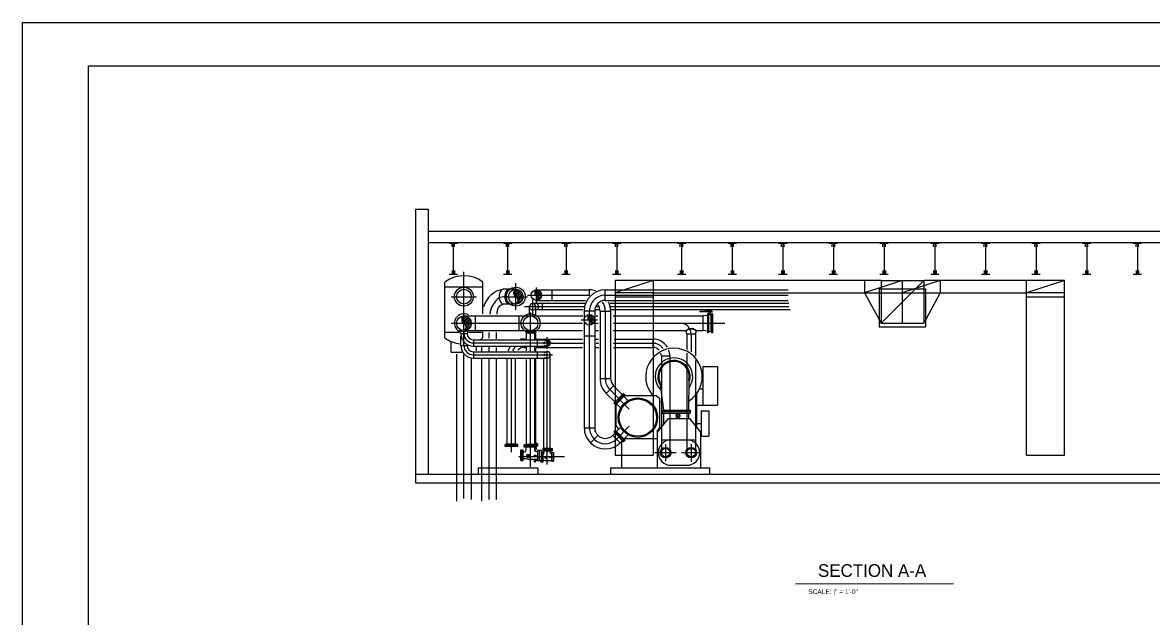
# Model space of a CAD drawing. Extents: x 0 to 3462, y 0 to 2308.
# Drawn here: x 1731 to 2804, y 1742 to 2308 of the extents above; entities that cross this region are included whole.
import ezdxf
from ezdxf.enums import TextEntityAlignment as Align

# ---------------------------------------------------------------- set-up
doc = ezdxf.new("R2010")
doc.units = 0
doc.header["$LTSCALE"] = 15
for name, pattern in [('CENTER2', [0]), ('DASHED', [0]), ('HIDDEN', [0])]:
    doc.linetypes.add(name, pattern=pattern)
doc.layers.get('0').update_dxf_attribs({"linetype": 'CONTINUOUS'})
for name, color, linetype in [('AWALL', 8, 'CONTINUOUS'), ('CHWS', 3, 'CONTINUOUS'), ('CL', 9, 'CENTER2'), ('CWS', 5, 'CONTINUOUS'), ('DUCT', 9, 'DASHED'), ('HRP', 6, 'CONTINUOUS'), ('INSUL', 241, 'HIDDEN'), ('MEQUIP', 4, 'CONTINUOUS'), ('PIPEDIM', 10, 'CONTINUOUS'), ('TITLEBLK', 7, 'CONTINUOUS')]:
    doc.layers.add(name, color=color, linetype=linetype)
doc.styles.get("Standard").update_dxf_attribs({"font": 'HAND1.SHX'})

msp = doc.modelspace()

# ---------------------------------------------------------------- linework, layer by layer
at = {"color": 0}
for p, q in [((2196.7, 2051.1), (2198.9, 2053.3)), ((2197, 2049.7), (2198.9, 2051.5)), ((2198.9, 2053.3), (2200.1, 2054.5)), ((2198.9, 2051.5), (2201.5, 2054.1)), ((2198.9, 2049.8), (2202.6, 2053.5)), ((2198.9, 2048), (2203.6, 2052.8)), ((2200.3, 2047.6), (2204.5, 2051.8)), ((2202, 2047.6), (2205.2, 2050.7)), ((2216.9, 2051.5), (2218.4, 2050)), ((2217.3, 2052.9), (2218.4, 2051.8)), ((2218.1, 2053.9), (2218.4, 2053.5)), ((2218.4, 2053.5), (2222.9, 2049)), ((2218.4, 2051.8), (2221.2, 2049)), ((2218.4, 2050), (2219.4, 2049)), ((2219.9, 2053.8), (2223.2, 2050.5)), ((2197.7, 2048.6), (2198.9, 2049.8)), ((2198.6, 2047.7), (2198.9, 2048)), ((2199.7, 2047.1), (2200.3, 2047.6)), ((2200.5, 2046.1), (2202, 2047.6)), ((2200.5, 2040.8), (2205.7, 2046)), ((2200.9, 2042.9), (2205.6, 2047.6)), ((2201, 2044.8), (2203.8, 2047.6)), ((2203.8, 2047.6), (2205.6, 2049.4)), ((2205.6, 2047.6), (2205.9, 2047.9)), ((2218.8, 2044.3), (2219.1, 2044.1)), ((2219.4, 2049), (2222.4, 2046)), ((2219.6, 2045.3), (2220.4, 2044.5)), ((2219.9, 2046.7), (2221.5, 2045.1)), ((2221.2, 2049), (2223.1, 2047.1)), ((2222.9, 2049), (2223.4, 2048.6)), ((2149.6, 2028.1), (2150.8, 2029.3)), ((2149.6, 2026.3), (2152.2, 2028.9)), ((2267.6, 2029.5), (2268.8, 2028.3)), ((2268.4, 2030.4), (2268.8, 2030.1)), ((2268.8, 2030.1), (2273.2, 2025.6)), ((2270.2, 2030.4), (2273.5, 2027.1)), ((2147.5, 2025.9), (2149.6, 2028.1)), ((2147.7, 2024.4), (2149.6, 2026.3)), ((2148.4, 2023.3), (2149.6, 2024.5)), ((2149.4, 2022.5), (2149.6, 2022.7)), ((2149.6, 2024.5), (2153.4, 2028.3)), ((2149.6, 2022.7), (2154.4, 2027.5)), ((2150.4, 2021.8), (2151, 2022.4)), ((2151, 2022.4), (2155.2, 2026.6)), ((2151.2, 2020.8), (2152.8, 2022.4)), ((2151.3, 2015.6), (2156.4, 2020.7)), ((2151.6, 2017.7), (2156.3, 2022.4)), ((2151.7, 2019.6), (2154.5, 2022.4)), ((2152.8, 2022.4), (2155.9, 2025.5)), ((2154.5, 2022.4), (2156.4, 2024.2)), ((2156.3, 2022.4), (2156.6, 2022.7)), ((2267.2, 2028.1), (2268.8, 2026.6)), ((2268.8, 2028.3), (2271.5, 2025.6)), ((2268.8, 2026.6), (2269.7, 2025.6)), ((2269.2, 2020.9), (2269.4, 2020.6)), ((2269.7, 2025.6), (2272.7, 2022.6)), ((2270, 2021.8), (2270.8, 2021)), ((2270.3, 2023.3), (2271.9, 2021.7)), ((2271.5, 2025.6), (2273.4, 2023.7)), ((2273.2, 2025.6), (2273.7, 2025.1)), ((2227.9, 2004.5), (2228.6, 2005.3)), ((2228.6, 2005.3), (2229.8, 2006.4)), ((2228.7, 2003.6), (2228.8, 2003.7)), ((2228.8, 2003.7), (2230.8, 2005.7)), ((2229.4, 2000.8), (2231.5, 2002.8)), ((2229.5, 2002.6), (2230.6, 2003.7)), ((2230.6, 2003.7), (2231.5, 2004.6))]:
    msp.add_line(p, q, dxfattribs=at)
for centre, radius, start, end in [((2200.7, 2051.1), 3.92, 116.7399, 243.2601), ((2219.7, 2051.5), 2.82, 117.4075, 242.5925), ((2197.2, 2044.1), 3.9, 296.321, 63.679), ((2217.1, 2046.5), 2.82, 297.4075, 62.5925), ((2151.4, 2025.9), 3.92, 116.7399, 243.2601), ((2270, 2028.1), 2.82, 117.4075, 242.5925), ((2147.9, 2018.9), 3.9, 296.321, 63.679), ((2267.5, 2023.1), 2.82, 297.4075, 62.5925), ((2229.4, 2005.2), 1.71, 118.5371, 241.4629), ((2227.8, 2002.2), 1.71, 298.5371, 61.4629)]:
    msp.add_arc(centre, radius, start, end, dxfattribs=at)
at = {"layer": 'AWALL', "color": 0}
for p, q in [((2103.7, 2130.5), (2103.7, 1870.9)), ((2103.7, 2130.5), (2115.8, 2130.5)), ((2115.8, 2130.5), (2115.8, 1879.1)), ((2115.8, 2109.9), (3053.3, 2109.9)), ((2115.8, 2099.1), (3053.3, 2099.1)), ((2135.5, 2098.4), (2143.4, 2098.4)), ((2138.3, 2094.9), (2138.3, 2098.4)), ((2139.5, 2098.4), (2139.5, 2069.1)), ((2140.6, 2094.9), (2140.6, 2098.4)), ((2187.1, 2098.4), (2195, 2098.4)), ((2189.9, 2094.9), (2189.9, 2098.4)), ((2191, 2098.4), (2191, 2069.1)), ((2192.2, 2094.9), (2192.2, 2098.4)), ((2242.6, 2098.4), (2250.5, 2098.4)), ((2245.4, 2094.9), (2245.4, 2098.4)), ((2246.5, 2098.4), (2246.5, 2069.1)), ((2247.7, 2094.9), (2247.7, 2098.4)), ((2290.6, 2098.4), (2298.6, 2098.4)), ((2293.4, 2094.9), (2293.4, 2098.4)), ((2294.6, 2098.4), (2294.6, 2069.1)), ((2295.8, 2094.9), (2295.8, 2098.4)), ((2352.2, 2098.4), (2360.1, 2098.4)), ((2355, 2094.9), (2355, 2098.4)), ((2356.1, 2098.4), (2356.1, 2069.1)), ((2357.3, 2094.9), (2357.3, 2098.4)), ((2400.3, 2098.4), (2408.2, 2098.4)), ((2403.1, 2094.9), (2403.1, 2098.4)), ((2404.2, 2098.4), (2404.2, 2069.1)), ((2405.4, 2094.9), (2405.4, 2098.4)), ((2448.3, 2098.4), (2456.3, 2098.4)), ((2451.1, 2094.9), (2451.1, 2098.4)), ((2452.3, 2098.4), (2452.3, 2069.1)), ((2453.5, 2094.9), (2453.5, 2098.4)), ((2496.4, 2098.4), (2504.3, 2098.4)), ((2499.2, 2094.9), (2499.2, 2098.4)), ((2500.4, 2098.4), (2500.4, 2069.1)), ((2501.5, 2094.9), (2501.5, 2098.4)), ((2544.5, 2098.4), (2552.4, 2098.4)), ((2547.3, 2094.9), (2547.3, 2098.4)), ((2548.5, 2098.4), (2548.5, 2069.1)), ((2549.6, 2094.9), (2549.6, 2098.4)), ((2592.6, 2098.4), (2600.5, 2098.4)), ((2595.4, 2094.9), (2595.4, 2098.4)), ((2596.5, 2098.4), (2596.5, 2069.1)), ((2597.7, 2094.9), (2597.7, 2098.4)), ((2640.7, 2098.4), (2648.6, 2098.4)), ((2643.5, 2094.9), (2643.5, 2098.4)), ((2644.6, 2098.4), (2644.6, 2069.1)), ((2645.8, 2094.9), (2645.8, 2098.4)), ((2688.7, 2098.4), (2696.6, 2098.4)), ((2691.5, 2094.9), (2691.5, 2098.4)), ((2692.7, 2098.4), (2692.7, 2069.1)), ((2693.8, 2094.9), (2693.8, 2098.4)), ((2736.8, 2098.4), (2744.7, 2098.4)), ((2739.6, 2094.9), (2739.6, 2098.4)), ((2740.8, 2098.4), (2740.8, 2069.1)), ((2741.9, 2094.9), (2741.9, 2098.4)), ((2784.9, 2098.4), (2792.8, 2098.4)), ((2787.7, 2094.9), (2787.7, 2098.4)), ((2788.8, 2098.4), (2788.8, 2069.1)), ((2790, 2094.9), (2790, 2098.4)), ((2138.3, 2072.6), (2138.3, 2069.1)), ((2140.6, 2072.6), (2140.6, 2069.1)), ((2189.9, 2072.6), (2189.9, 2069.1)), ((2192.2, 2072.6), (2192.2, 2069.1)), ((2245.4, 2072.6), (2245.4, 2069.1)), ((2247.7, 2072.6), (2247.7, 2069.1)), ((2293.4, 2072.6), (2293.4, 2069.1)), ((2295.8, 2072.6), (2295.8, 2069.1)), ((2355, 2072.6), (2355, 2069.1)), ((2357.3, 2072.6), (2357.3, 2069.1)), ((2403.1, 2072.6), (2403.1, 2069.1)), ((2405.4, 2072.6), (2405.4, 2069.1)), ((2451.1, 2072.6), (2451.1, 2069.1)), ((2453.5, 2072.6), (2453.5, 2069.1)), ((2499.2, 2072.6), (2499.2, 2069.1)), ((2501.5, 2072.6), (2501.5, 2069.1)), ((2547.3, 2072.6), (2547.3, 2069.1)), ((2549.6, 2072.6), (2549.6, 2069.1)), ((2595.4, 2072.6), (2595.4, 2069.1)), ((2597.7, 2072.6), (2597.7, 2069.1)), ((2643.5, 2072.6), (2643.5, 2069.1)), ((2645.8, 2072.6), (2645.8, 2069.1)), ((2691.5, 2072.6), (2691.5, 2069.1)), ((2693.8, 2072.6), (2693.8, 2069.1)), ((2739.6, 2072.6), (2739.6, 2069.1)), ((2741.9, 2072.6), (2741.9, 2069.1)), ((2787.7, 2072.6), (2787.7, 2069.1)), ((2790, 2072.6), (2790, 2069.1)), ((2135.5, 2069.1), (2143.4, 2069.1)), ((2187.1, 2069.1), (2195, 2069.1)), ((2242.6, 2069.1), (2250.5, 2069.1)), ((2290.6, 2069.1), (2298.6, 2069.1)), ((2352.2, 2069.1), (2360.1, 2069.1)), ((2400.3, 2069.1), (2408.2, 2069.1)), ((2448.3, 2069.1), (2456.3, 2069.1)), ((2496.4, 2069.1), (2504.3, 2069.1)), ((2544.5, 2069.1), (2552.4, 2069.1)), ((2565.7, 2063.1), (2565.7, 2022.6)), ((2592.6, 2069.1), (2600.5, 2069.1)), ((2640.7, 2069.1), (2648.6, 2069.1)), ((2688.7, 2069.1), (2696.6, 2069.1)), ((2736.8, 2069.1), (2744.7, 2069.1)), ((2784.9, 2069.1), (2792.8, 2069.1)), ((2543.7, 2055.1), (2543.7, 2019.1)), ((2543.7, 2055.1), (2587.7, 2055.1)), ((2587.7, 2055.1), (2587.7, 2019.1)), ((2543.7, 2019.1), (2587.7, 2019.1)), ((2103.7, 1879.1), (3065.3, 1879.1)), ((2163.6, 1885.1), (2219.7, 1885.1)), ((2163.6, 1879.1), (2163.6, 1885.1)), ((2163.6, 1879.1), (2219.7, 1879.1)), ((2219.7, 1885.1), (2219.7, 1879.1)), ((2288.6, 1885.1), (2382.8, 1885.1)), ((2288.6, 1885.1), (2288.6, 1879.1)), ((2382.8, 1885.1), (2382.8, 1879.1)), ((2103.7, 1870.9), (3065.3, 1870.9))]:
    msp.add_line(p, q, dxfattribs=at)
at = {"layer": 'CHWS', "color": 0}
for p, q in [((2131.6, 2008.5), (2131.6, 2061.5)), ((2167.6, 2031.2), (2167.6, 2061.5)), ((2131.6, 2057.1), (2167.6, 2057.1)), ((2198.9, 2054.6), (2187, 2054.6)), ((2198.9, 2040.6), (2187, 2040.6)), ((2149.6, 2029.4), (2262.5, 2029.4)), ((2160.6, 2015.4), (2160.6, 2029.4)), ((2275.2, 2029.4), (2276.8, 2029.4)), ((2291.2, 2029.4), (2376.7, 2029.4)), ((2373.7, 2033.7), (2383.8, 2034.6)), ((2373.7, 2033.2), (2373.7, 2033.7)), ((2385.4, 2033.2), (2373.7, 2033.2)), ((2380.7, 2029.8), (2376.7, 2029.4)), ((2376.7, 2015.4), (2376.7, 2029.4)), ((2380.7, 2031.4), (2380.7, 2013.4)), ((2381.7, 2031.4), (2380.7, 2031.4)), ((2381.5, 2033.5), (2384.7, 2033.5)), ((2381.5, 2032.9), (2381.5, 2033.5)), ((2384.7, 2032.9), (2381.5, 2032.9)), ((2381.7, 2031.4), (2381.7, 2013.4)), ((2381.9, 2014.4), (2381.9, 2030.7)), ((2382.7, 2030.7), (2381.9, 2030.7)), ((2382.7, 2030.7), (2382.7, 2032.9)), ((2383, 2030.5), (2382.7, 2030.7)), ((2383.4, 2030.7), (2383, 2030.5)), ((2383.1, 2030.5), (2383.1, 2032.9)), ((2383.4, 2030.7), (2383.4, 2032.9)), ((2384.2, 2030.7), (2383.4, 2030.7)), ((2383.8, 2034.6), (2385.4, 2033.2)), ((2384.2, 2014.4), (2384.2, 2030.7)), ((2384.6, 2031.4), (2384.6, 2013.4)), ((2385.6, 2031.4), (2384.6, 2031.4)), ((2384.7, 2033.5), (2384.7, 2032.9)), ((2385.6, 2031.4), (2385.6, 2013.4)), ((2131.6, 2013.8), (2145.1, 2013.8)), ((2149.6, 2015.4), (2262.2, 2015.4)), ((2154.2, 2013.8), (2167.6, 2013.8)), ((2167.6, 2008.5), (2167.6, 2014.2)), ((2180.4, 2007.7), (2180.4, 2013.7)), ((2206.7, 2007.4), (2206.7, 2006.9)), ((2206.7, 2007.4), (2208.1, 2007.4)), ((2208.8, 2013.2), (2208.3, 2015.2)), ((2208.8, 2013.2), (2217.1, 2013.2)), ((2208.9, 2007.3), (2208.9, 2013.2)), ((2216.9, 2007.3), (2216.9, 2013.2)), ((2217.1, 2013.2), (2217.6, 2015.2)), ((2217.9, 2007.4), (2262.2, 2007.4)), ((2274.8, 2015.4), (2277.3, 2015.4)), ((2274.8, 2007.4), (2277.3, 2007.4)), ((2291.2, 2015.4), (2360.6, 2015.4)), ((2292.1, 2007.4), (2329, 2007.4)), ((2329, 2007.4), (2329, 1999.4)), ((2360.5, 2015.2), (2360.9, 2015.9)), ((2361.2, 2012.2), (2360.5, 2015.2)), ((2361.2, 2012.2), (2369.4, 2012.2)), ((2369.4, 2012.2), (2370.2, 2015.2)), ((2370.2, 2015.2), (2369.7, 2015.9)), ((2370.1, 2015.4), (2376.7, 2015.4)), ((2380.7, 2014.9), (2376.7, 2015.4)), ((2381.7, 2013.4), (2380.7, 2013.4)), ((2384.2, 2014.4), (2381.9, 2014.4)), ((2385.6, 2013.4), (2384.6, 2013.4)), ((2137.6, 1995), (2137.6, 2005)), ((2161.6, 1996.1), (2161.6, 2000)), ((2166.4, 2000.2), (2166.4, 1996)), ((2180.4, 1996), (2180.4, 1999.5)), ((2206.7, 2000.2), (2206.7, 1999.4)), ((2206.7, 1999.4), (2208.2, 1999.4)), ((2208.9, 1996.2), (2208.9, 2000.1)), ((2216.9, 1996.3), (2216.9, 2000)), ((2217.9, 1999.4), (2262, 1999.4)), ((2274.8, 1999.4), (2277.5, 1999.4)), ((2291.7, 1999.4), (2329, 1999.4)), ((2137.6, 1995), (2147.8, 1995)), ((2142.6, 1993), (2142.6, 1853.5)), ((2156.6, 1988.8), (2156.6, 1855)), ((2166.4, 1988.6), (2166.4, 1853.5)), ((2180.4, 1855), (2180.4, 1988.6)), ((2190.7, 1908.1), (2190.7, 1988.7)), ((2198.7, 1908.1), (2198.7, 1988.7)), ((2208.9, 1907.6), (2208.9, 1988)), ((2216.9, 1907.6), (2216.9, 1988.4)), ((2188.7, 1906.4), (2188.7, 1907.4)), ((2200.7, 1907.4), (2188.7, 1907.4)), ((2200.7, 1906.4), (2188.7, 1906.4)), ((2200.7, 1906.4), (2188.7, 1906.4)), ((2188.7, 1905.4), (2188.7, 1906.4)), ((2200.7, 1905.4), (2188.7, 1905.4)), ((2190.7, 1908.1), (2190.4, 1907.4)), ((2190.7, 1908.1), (2198.7, 1908.1)), ((2198.7, 1908.1), (2199.1, 1907.4)), ((2200.7, 1906.4), (2200.7, 1907.4)), ((2200.7, 1905.4), (2200.7, 1906.4)), ((2203.7, 1902.1), (2205.7, 1902.1)), ((2203.7, 1892.1), (2203.7, 1902.1)), ((2204.7, 1892.1), (2204.7, 1902.1)), ((2205.7, 1892.1), (2205.7, 1902.1)), ((2206.5, 1900.1), (2205.7, 1900.1)), ((2218.8, 1906.9), (2206.8, 1906.9)), ((2206.8, 1905.9), (2206.8, 1906.9)), ((2218.8, 1905.9), (2206.8, 1905.9)), ((2218.8, 1905.9), (2206.8, 1905.9)), ((2206.8, 1904.9), (2206.8, 1905.9)), ((2218.8, 1904.9), (2206.8, 1904.9)), ((2208.9, 1907.6), (2208.5, 1906.9)), ((2208.8, 1902), (2208.8, 1904.9)), ((2208.9, 1907.6), (2216.9, 1907.6)), ((2216.8, 1901.6), (2216.8, 1904.9)), ((2216.9, 1907.6), (2217.2, 1906.9)), ((2218.8, 1905.9), (2218.8, 1906.9)), ((2218.8, 1904.9), (2218.8, 1905.9)), ((2219.6, 1902), (2222.9, 1902)), ((2219.6, 1902), (2219.6, 1892.2)), ((2221.2, 1892.2), (2221.2, 1902)), ((2222.9, 1902), (2222.9, 1892.2)), ((2203.7, 1892.1), (2205.7, 1892.1)), ((2205.7, 1894.1), (2208.3, 1894.1)), ((2208.3, 1894.1), (2210.2, 1893.4)), ((2210.2, 1893.4), (2219.6, 1893.4)), ((2219.6, 1892.2), (2222.9, 1892.2))]:
    msp.add_line(p, q, dxfattribs=at)
at = {"layer": 'CHWS', "color": 0, "linetype": 'HIDDEN'}
for p, q in [((2201.9, 2015.4), (2201.9, 2029.4)), ((2337, 1991.4), (2337, 1899.6)), ((2337, 1991.4), (2345, 1991.4)), ((2345, 1991.4), (2345, 1899.6)), ((2361.3, 1993.9), (2361.3, 1899.6)), ((2369.3, 1987.1), (2369.3, 1899.6)), ((2337, 1911.6), (2345, 1911.6)), ((2361.3, 1911.6), (2369.3, 1911.6))]:
    msp.add_line(p, q, dxfattribs=at)
at = {"layer": 'CHWS', "color": 0, "linetype": 'CONTINUOUS'}
for p, q in [((2361.3, 2012.2), (2361.3, 1997.5)), ((2369.3, 2012.2), (2369.3, 1991.2))]:
    msp.add_line(p, q, dxfattribs=at)
at = {"layer": 'CHWS', "color": 0}
for points in [[(2186.8, 2054.5, 0.195371), (2185.6, 2054.2, 0.1067), (2184.2, 2052.6, 0.072777), (2183.3, 2050.4, 0.05923), (2183, 2047.6, 0.05923), (2183.3, 2044.8, 0.072777), (2184.2, 2042.7, 0.1067), (2185.6, 2041.1, 0.155835), (2187, 2040.6, 0.155835)], [(2192.6, 2054.6, 0.155835), (2191.1, 2054.2, 0.1067), (2189.7, 2052.6, 0.072777), (2188.8, 2050.4, 0.05923), (2188.5, 2047.6, 0.05923), (2188.8, 2044.8, 0.072777), (2189.7, 2042.7, 0.1067), (2191.1, 2041.1, 0.155835), (2192.6, 2040.6, 0.155835)]]:
    msp.add_lwpolyline(points, format="xyb", dxfattribs=at)
at = {"layer": 'CHWS', "color": 0, "linetype": 'HIDDEN'}
for centre, radius in [((2149.6, 2047.6), 9), ((2149.6, 2047.6), 7), ((2212.9, 2022.4), 7), ((2341, 1899.6), 5.01), ((2341, 1899.6), 4.01), ((2365.3, 1899.6), 5.01), ((2365.3, 1899.6), 4.01)]:
    msp.add_circle(centre, radius, dxfattribs=at)
at = {"layer": 'CHWS', "color": 0}
for centre, radius in [((2198.9, 2047.6), 7), ((2149.6, 2022.4), 7), ((2210.6, 1896.4), 1.7), ((2210.6, 1896.4), 0.654), ((2217.3, 1896.7), 0.915)]:
    msp.add_circle(centre, radius, dxfattribs=at)
at = {"layer": 'CHWS', "color": 0, "linetype": 'DASHED'}
msp.add_circle((2314.7, 1932.8), 17.7, dxfattribs=at)
at = {"layer": 'CHWS', "color": 0}
for centre, radius, start, end in [((2149.6, 2037.5), 30, 53.1301, 126.8699), ((2190.5, 2031.8), 23.1, 98.5203, 164.7424), ((2189.4, 2032.3), 8.59, 105.7661, 187.9868), ((2149.6, 2022.4), 9, 61.1, 240.6738), ((2149.6, 2032.5), 30, 233.1301, 263.1177), ((2149.6, 2032.5), 30, 301.7309, 306.8699), ((2206.7, 1991.4), 16, 90, 103.0244), ((2212.9, 2022.5), 7.97, 245.3698, 293.4585), ((2329, 1991.4), 16, 31.2103, 90), ((2365.3, 2008), 8.71, 56.1976, 123.8024), ((2365.3, 2009.5), 7.79, 55.7493, 124.2507), ((2206.7, 1991.4), 16, 146.4505, 163.0317), ((2206.7, 1991.4), 8, 90, 138.5167), ((2329, 1991.4), 8, 41.6352, 90), ((2206.3, 1902.6), 2.5, 272.9873, 346.431), ((2218.8, 1903.4), 2.74, 220.8322, 286.4363)]:
    msp.add_arc(centre, radius, start, end, dxfattribs=at)
at = {"layer": 'CHWS', "color": 0, "linetype": 'HIDDEN'}
for radius, end in [(16, 20.3122), (8, 18.7399)]:
    msp.add_arc((2329, 1991.4), radius, 0, end, dxfattribs=at)
at = {"layer": 'CL', "color": 0}
for p, q in [((2149.6, 2001.4), (2149.6, 2071.2)), ((2198.9, 2035.1), (2198.9, 2060.3)), ((2218.4, 2041.1), (2218.4, 2056.4)), ((2137.6, 2047.6), (2161.6, 2047.6)), ((2188.5, 2047.6), (2210.1, 2047.6)), ((2209.9, 2049), (2268.8, 2049)), ((2214.9, 2030.2), (2214.9, 2044.5)), ((2260.3, 2049), (2268.8, 2049)), ((2283.8, 2049), (2457.4, 2049)), ((2263.4, 2038), (2207, 2038)), ((2212.9, 1996), (2212.9, 2032.7)), ((2268.8, 1923.6), (2268.8, 2034.1)), ((2277.2, 2038), (2275.4, 2038)), ((2283.8, 2034), (2283.8, 1970)), ((2458, 2038), (2289.2, 2038)), ((2137.8, 2022.4), (2262.2, 2022.4)), ((2260.8, 2025.6), (2276.4, 2025.6)), ((2274.8, 2022.4), (2276.9, 2022.4)), ((2291.7, 2022.4), (2397.4, 2022.4)), ((2173.4, 2013.7), (2173.4, 2008.1)), ((2228.6, 1998.1), (2228.6, 2009.3)), ((2365.3, 2012.2), (2365.3, 1995.2)), ((2158.6, 2003.7), (2233.8, 2003.7)), ((2173.4, 1999.8), (2173.4, 1996)), ((2228.6, 1888.3), (2228.6, 1996.3)), ((2232.7, 2003.4), (2262.7, 2003.4)), ((2275.2, 2003.4), (2277.3, 2003.4)), ((2291.7, 2003.4), (2329, 2003.4)), ((2149.6, 1856.1), (2149.6, 1992.8)), ((2158.6, 1992.4), (2233.8, 1992.4)), ((2173.4, 1988.6), (2173.4, 1855)), ((2194.7, 1900.1), (2194.7, 1988.6)), ((2212.9, 1886.1), (2212.9, 1988.4)), ((2306.5, 1941), (2288.1, 1959.4)), ((2306.5, 1924.6), (2294.4, 1912.5)), ((2330.8, 1899.6), (2351.2, 1899.6)), ((2341, 1907.5), (2341, 1891.5)), ((2356, 1899.6), (2374.6, 1899.6)), ((2365.3, 1907.5), (2365.3, 1890.8)), ((2245.2, 1895.5), (2201.7, 1895.5))]:
    msp.add_line(p, q, dxfattribs=at)
for centre, radius, start, end in [((2196, 2028.5), 22.1, 125.9584, 173.2192), ((2190.5, 2026.5), 21.2, 95.3921, 110.557), ((2283.7, 2034.1), 14.9, 89.6567, 180.1422), ((2268.8, 2034), 15, 0, 34.468), ((2355, 2012.2), 10.2, 0, 81.5014), ((2158.6, 2012.7), 9, 180, 270), ((2158.6, 2001.4), 9, 180, 270), ((2206.7, 1991.4), 12, 131.9531, 156.8858), ((2329, 1991.4), 12, 35.2951, 90), ((2298.8, 1970), 15, 180, 225), ((2283.8, 1923.1), 15, 180, 225), ((2283.8, 1923.1), 15, 225, 315)]:
    msp.add_arc(centre, radius, start, end, dxfattribs=at)
at = {"layer": 'CWS', "color": 0}
for p, q in [((2218.4, 2054), (2268.8, 2054)), ((2233.4, 2044), (2233.4, 2054)), ((2268.8, 2048.6), (2268.8, 2054)), ((2283.8, 2054.1), (2457.2, 2054.1)), ((2283.8, 2044.1), (2283.8, 2054)), ((2218.4, 2044), (2265, 2044)), ((2283.8, 2044.1), (2457.4, 2044.1)), ((2263.8, 2034.1), (2273.8, 2034.1)), ((2263.8, 2034.1), (2263.8, 1923.1)), ((2273.8, 2034.1), (2273.8, 1919.5)), ((2278.8, 2034), (2278.8, 1970)), ((2278.8, 2034), (2288.5, 2034)), ((2288.8, 2034), (2288.8, 1970)), ((2263.8, 2010.6), (2273.8, 2010.6)), ((2278.8, 1970), (2288.8, 1970)), ((2291.7, 1962.9), (2284.6, 1955.8)), ((2293, 1947.4), (2284.6, 1955.8)), ((2300.1, 1954.5), (2291.7, 1962.9)), ((2301.1, 1955.6), (2291.9, 1946.4)), ((2293, 1946), (2301.5, 1954.5)), ((2302.6, 1954.1), (2293.4, 1944.9)), ((2302.6, 1954.1), (2301.1, 1955.6)), ((2293.4, 1944.9), (2291.9, 1946.4)), ((2263.8, 1923.1), (2273.8, 1923.1)), ((2276.7, 1916), (2269.6, 1909)), ((2293, 1918.2), (2290.9, 1916)), ((2290.9, 1916), (2298, 1909)), ((2293.4, 1920.6), (2291.9, 1919.2)), ((2291.9, 1919.2), (2301.1, 1910)), ((2301.5, 1911.1), (2293, 1919.6)), ((2293.4, 1920.6), (2302.6, 1911.4)), ((2300.1, 1911.1), (2298, 1909)), ((2302.6, 1911.4), (2301.1, 1910))]:
    msp.add_line(p, q, dxfattribs=at)
for centre in [(2218.4, 2049.1), (2268.8, 2025.6)]:
    msp.add_circle(centre, 5.01, dxfattribs=at)
for centre, radius, start, end in [((2283.8, 2034.1), 20, 90, 180), ((2268.8, 2034), 20, 72.6167, 90), ((2283.8, 2034.1), 10, 89.6714, 179.9993), ((2268.8, 2034), 10, 0, 33.2031), ((2268.8, 2034), 20, 0, 25.1253), ((2298.8, 1970), 20, 180, 225), ((2298.8, 1970), 10, 180, 225), ((2283.8, 1923.1), 20, 180, 225), ((2283.8, 1923.1), 10, 180, 225), ((2283.8, 1923.1), 10, 225, 315), ((2283.8, 1923.1), 20, 225, 315)]:
    msp.add_arc(centre, radius, start, end, dxfattribs=at)
at = {"layer": 'DUCT', "color": 0}
for p, q in [((2293.2, 2063.1), (2293.2, 1897.1)), ((2545.5, 2063.1), (2293.2, 2063.1)), ((2329.2, 2063.1), (2329.2, 1897.1)), ((2529.7, 2063.1), (2529.7, 2051.1)), ((2719.5, 2063.1), (2586, 2063.1)), ((2601.7, 2063.1), (2601.7, 2051.1)), ((2683.5, 1897.1), (2683.5, 2063.1)), ((2719.5, 1897.1), (2719.5, 2063.1)), ((2329.2, 2051.1), (2529.7, 2051.1)), ((2529.7, 2051.1), (2545.5, 2022.6)), ((2601.7, 2051.1), (2586, 2022.6)), ((2601.7, 2051.1), (2683.5, 2051.1)), ((2329.2, 2047.1), (2293.2, 2047.1)), ((2719.5, 2047.1), (2683.5, 2047.1)), ((2293.2, 1897.1), (2329.2, 1897.1)), ((2683.5, 1897.1), (2719.5, 1897.1))]:
    msp.add_line(p, q, dxfattribs=at)
at = {"layer": 'DUCT', "color": 0, "linetype": 'HIDDEN'}
for p, q in [((2329.2, 2063.1), (2293.2, 2051.1)), ((2565.7, 2063.1), (2529.7, 2051.1)), ((2586, 2063.1), (2545.5, 2022.6)), ((2601.7, 2063.1), (2565.7, 2051.1)), ((2719.5, 2063.1), (2683.5, 2051.1)), ((2329.2, 2051.1), (2293.2, 2051.1)), ((2529.7, 2051.1), (2601.7, 2051.1)), ((2719.5, 2051.1), (2683.5, 2051.1))]:
    msp.add_line(p, q, dxfattribs=at)
at = {"layer": 'HRP', "color": 0}
for p, q in [((2264.3, 2041), (2214.9, 2041)), ((2223.9, 2041), (2223.9, 2035)), ((2458, 2041), (2288.4, 2041)), ((2211.9, 2030.5), (2211.9, 2038)), ((2217.9, 2030.2), (2217.9, 2038)), ((2262.6, 2035), (2218.3, 2035)), ((2278.1, 2035), (2274.6, 2035)), ((2459.1, 2035), (2289.5, 2035)), ((2145.6, 2015.6), (2146, 2016.3)), ((2146.3, 2012.7), (2145.6, 2015.6)), ((2146.3, 2012.7), (2152.9, 2012.7)), ((2146.6, 2001.4), (2146.6, 2010.3)), ((2152.9, 2012.7), (2153.5, 2015.1)), ((2217.9, 2008.3), (2217.9, 2014.5)), ((2217.9, 2007.7), (2217.9, 2014.1)), ((2146.6, 2001.4), (2152.6, 2001.4)), ((2152.6, 2001.4), (2152.6, 2001.8)), ((2158.6, 2006.7), (2228.6, 2006.7)), ((2158.6, 2006.7), (2158.6, 2000.7)), ((2158.6, 2000.7), (2228.6, 2000.7)), ((2217.9, 1996), (2217.9, 1998.6)), ((2219.6, 2000.7), (2219.6, 2006.7)), ((2158.6, 1995.4), (2228.6, 1995.4)), ((2158.6, 1995.4), (2158.6, 1989.4)), ((2158.6, 1989.4), (2228.6, 1989.4)), ((2217.9, 1908.5), (2217.9, 1988.5)), ((2219.6, 1989.4), (2219.6, 1995.4)), ((2225.6, 1903.7), (2225.6, 1989.1)), ((2231.6, 1903.7), (2231.6, 1992.6)), ((2217, 1903.7), (2218.3, 1903.7)), ((2217.2, 1902.7), (2218.3, 1902.7)), ((2217.3, 1908.5), (2218.1, 1908.5)), ((2217.3, 1908.2), (2219.4, 1908.2)), ((2217.4, 1907.2), (2219.4, 1907.2)), ((2217.4, 1903.7), (2218, 1904.6)), ((2218.1, 1908.5), (2218.4, 1908.2)), ((2218.3, 1903.7), (2218.3, 1902.7)), ((2219, 1906.2), (2219.4, 1906.2)), ((2219.4, 1908.2), (2219.4, 1907.2)), ((2219.4, 1907.2), (2219.4, 1906.2)), ((2223.2, 1900), (2223.7, 1900)), ((2223.7, 1900), (2224.7, 1900)), ((2223.7, 1891), (2223.7, 1900)), ((2224.4, 1903.4), (2233.4, 1903.4)), ((2224.4, 1903.4), (2224.4, 1902.4)), ((2224.4, 1902.4), (2233.4, 1902.4)), ((2224.4, 1902.4), (2224.4, 1901.4)), ((2224.4, 1901.4), (2233.4, 1901.4)), ((2224.7, 1891), (2224.7, 1900)), ((2225.3, 1903.3), (2225.6, 1903.7)), ((2225.6, 1903.7), (2232.1, 1903.7)), ((2225.6, 1899.5), (2225.6, 1901.4)), ((2231.6, 1899.4), (2231.6, 1901.4)), ((2232.1, 1903.7), (2232.4, 1903.3)), ((2232.6, 1899.6), (2232.6, 1891.4)), ((2232.6, 1899.6), (2234.5, 1899.6)), ((2233.4, 1903.4), (2233.4, 1902.4)), ((2233.4, 1902.4), (2233.4, 1901.4)), ((2233.5, 1891.4), (2233.5, 1899.6)), ((2234.5, 1899.6), (2234.5, 1891.4)), ((2216.7, 1891), (2216.7, 1892.9)), ((2216.7, 1891), (2217.7, 1891)), ((2217.7, 1891), (2217.7, 1892.8)), ((2219.3, 1892.5), (2217.7, 1891.5)), ((2221.9, 1892), (2222.7, 1891.5)), ((2222.7, 1891), (2222.7, 1891.8)), ((2222.7, 1891), (2223.7, 1891)), ((2223.7, 1891), (2224.7, 1891)), ((2224.7, 1898.5), (2225.1, 1898.5)), ((2224.7, 1892.5), (2225.9, 1892.5)), ((2225.9, 1892.5), (2227.1, 1892.1)), ((2227.1, 1892.1), (2232.6, 1892.1)), ((2232.1, 1898.9), (2232.6, 1898.9)), ((2232.6, 1891.4), (2234.5, 1891.4))]:
    msp.add_line(p, q, dxfattribs=at)
for centre, radius in [((2227.3, 1895.1), 0.996), ((2227.3, 1895.1), 0.383), ((2231.2, 1895.3), 0.536)]:
    msp.add_circle(centre, radius, dxfattribs=at)
for centre, radius, start, end in [((2214.9, 2038), 3, 0, 180), ((2217.4, 2038), 3.19, 289.7799, 70.2201), ((2149.6, 2021.7), 7.26, 236.2667, 295.5135), ((2158.6, 2012.7), 12, 180, 270), ((2158.6, 2012.7), 6, 180, 270), ((2158.6, 2001.4), 12, 180, 270), ((2158.6, 2001.4), 6, 180, 270), ((2228.6, 2003.7), 3, 167.0189, 199.9482), ((2228.6, 2003.7), 3, 116.6285, 152.5928), ((2228.6, 2003.7), 3, 219.3713, 250.5447), ((2228.6, 2003.7), 3, 270, 90), ((2228.6, 1992.4), 3, 167.0189, 199.9482), ((2228.6, 1992.4), 3, 116.6285, 152.5928), ((2228.6, 1992.4), 3, 219.3713, 250.5447), ((2228.6, 1992.4), 3, 270, 90), ((2224.6, 1899.4), 1.07, 302.138, 2.7696), ((2232.1, 1899.4), 0.501, 180, 270)]:
    msp.add_arc(centre, radius, start, end, dxfattribs=at)
at = {"layer": 'HRP', "color": 0, "linetype": 'HIDDEN'}
msp.add_arc((2214.9, 2038), 3, 210.0475, 336.2943, dxfattribs=at)
at = {"layer": 'INSUL', "color": 0}
for centre in [(2198.9, 2047.6), (2212.9, 2022.4)]:
    msp.add_circle(centre, 9, dxfattribs=at)
at = {"layer": 'MEQUIP', "color": 0}
for p, q in [((2545.5, 2063.1), (2545.5, 2022.6)), ((2545.5, 2063.1), (2586, 2063.1)), ((2586, 2063.1), (2586, 2022.6)), ((2545.5, 2022.6), (2586, 2022.6)), ((2376.3, 1981.3), (2376.3, 1944.8)), ((2376.3, 1981.3), (2390.3, 1981.3)), ((2390.3, 1981.3), (2390.3, 1944.8)), ((2335.6, 1966.6), (2339, 1939.8)), ((2363.1, 1968.6), (2362.7, 1939.7)), ((2302.8, 1953.9), (2331.8, 1953.9)), ((2335.4, 1950.8), (2331.8, 1953.9)), ((2370.3, 1955.3), (2370.3, 1923.5)), ((2376.3, 1959.8), (2373.1, 1959.8)), ((2294, 1925.5), (2294, 1945.2)), ((2298.2, 1942.2), (2294.4, 1946)), ((2305, 1949.5), (2301.5, 1953.1)), ((2335.4, 1923.2), (2335.4, 1950.8)), ((2370.3, 1944.8), (2390.3, 1944.8)), ((2333.4, 1919.1), (2343.9, 1932)), ((2338, 1939.8), (2364.3, 1939.8)), ((2338, 1939.8), (2338, 1937.2)), ((2338, 1938.5), (2364.3, 1938.5)), ((2338, 1937.2), (2364.3, 1937.2)), ((2339, 1937.2), (2339, 1926)), ((2343.9, 1932), (2364, 1932)), ((2362.7, 1937.2), (2362.7, 1932)), ((2374.5, 1919.1), (2364, 1932)), ((2364.3, 1939.8), (2364.3, 1937.2)), ((2374.9, 1939.3), (2374.9, 1915.3)), ((2374.9, 1939.3), (2381.9, 1939.3)), ((2381.9, 1939.3), (2381.9, 1915.3)), ((2296.3, 1922.2), (2294, 1925.5)), ((2298, 1923.1), (2294.4, 1919.6)), ((2333.4, 1920.6), (2335.4, 1923.2)), ((2374.9, 1926.8), (2370.3, 1926.8)), ((2299.4, 1909.8), (2300.1, 1910.5)), ((2305.3, 1916.3), (2301.5, 1912.5)), ((2302.5, 1912.7), (2302.8, 1913.1)), ((2302.8, 1913.1), (2333.4, 1913.1)), ((2333.4, 1885.1), (2333.4, 1920.6)), ((2346, 1911.6), (2361.4, 1911.6)), ((2374.5, 1885.1), (2374.5, 1919.1)), ((2374.9, 1915.3), (2381.9, 1915.3)), ((2299.4, 1885.1), (2299.4, 1909.8)), ((2346, 1887.6), (2361.4, 1887.6))]:
    msp.add_line(p, q, dxfattribs=at)
for centre, radius in [((2314.7, 1932.8), 18.7), ((2352.8, 1934.5), 1.85), ((2352.8, 1934.5), 1.06)]:
    msp.add_circle(centre, radius, dxfattribs=at)
for centre, radius, start, end in [((2349, 1971.7), 26.9, 300.8031, 221.4926), ((2349, 1971.7), 17.8, 323.6597, 222.4212), ((2349, 1971.7), 15.4, 338.0194, 207.9358), ((2349, 1971.7), 14.4, 347.6483, 200.6754), ((2349, 1971.7), 26.9, 239.5726, 245.8844), ((2346, 1899.6), 12, 90, 270), ((2361.4, 1899.6), 12, 270, 90)]:
    msp.add_arc(centre, radius, start, end, dxfattribs=at)
at = {"layer": 'PIPEDIM', "color": 0, "const_width": 1}
msp.add_lwpolyline([(2464.1, 1775), (2614.5, 1775)], dxfattribs=at)
at = {"layer": 'TITLEBLK', "color": 0}
for p in [(3384.8, 2266.4), (1793.3, 1208.7)]:
    msp.add_line(p, (1793.3, 2266.4), dxfattribs=at)
msp.add_lwpolyline([(1730.8, 1153.8), (1730.8, 2307.7), (3461.5, 2307.7), (3461.5, 1153.8), (1730.8, 1153.8)], close=True, dxfattribs=at)

# ---------------------------------------------------------------- texts
at = {"layer": 'PIPEDIM', "color": 0}
msp.add_text('SECTION A-A', height=12.019, dxfattribs=at).set_placement((2537, 1787.7), align=Align.MIDDLE)
msp.add_text('SCALE: |" = 1\'-0"', height=4.507, dxfattribs=at).set_placement((2476.4, 1765.4))

doc.saveas('drawing.dxf')
